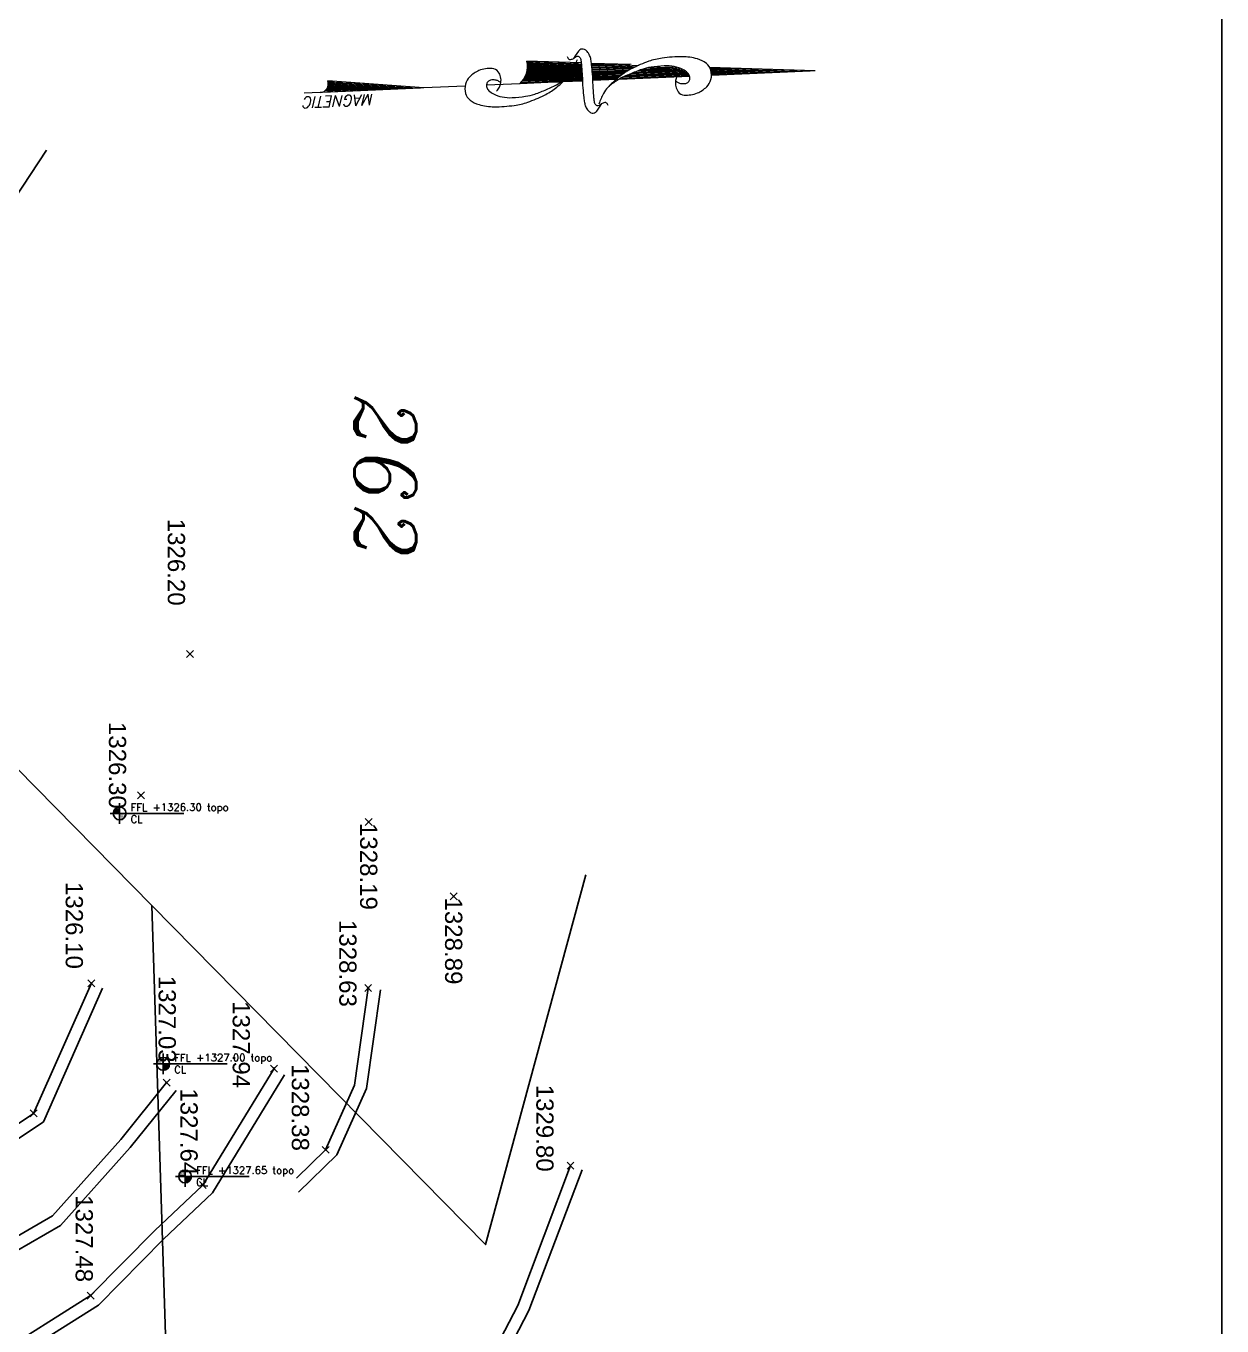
# Model space of a CAD drawing. Header units: centimetres. Extents: x 96271 to 179142, y 9855 to 112216.
# Drawn here: x 140598 to 143514, y 34986 to 38157 of the extents above; entities that cross this region are included whole.
import ezdxf
from ezdxf.enums import TextEntityAlignment as Align

# ---------------------------------------------------------------- set-up
doc = ezdxf.new("R2010")
doc.units = ezdxf.units.CM
doc.header["$LTSCALE"] = 100
doc.header["$MEASUREMENT"] = 0
doc.layers.get('0').update_dxf_attribs({"linetype": 'CONTINUOUS'})
for name, color, linetype in [('A-Otln-Lot Limit', 4, 'CONTINUOUS'), ('jal er', 5, 'CONTINUOUS'), ('LIM-1441', 7, 'CONTINUOUS'), ('NUMEROPARCELLE', 7, 'CONTINUOUS'), ('plan-elevation level', 7, 'CONTINUOUS'), ('V-NODE', 1, 'CONTINUOUS'), ('V-NODE-TEXT', 11, 'CONTINUOUS')]:
    doc.layers.add(name, color=color, linetype=linetype)
doc.layers.add('cadre', color=7, linetype='CONTINUOUS', lineweight=0)
doc.styles.add('I', font='ITALICC.SHX')
doc.styles.add('ROMAND', font='romand.shx', dxfattribs={"height": 10})
doc.styles.get("Standard").update_dxf_attribs({"font": 'arial.ttf'})
doc.styles.add('style', font='italicc.shx', dxfattribs={"height": 2})
pattern_1 = [(90, (894916.29, -703049.082), (14.2875, 7.14375), [0, -14.2875])]

# ---------------------------------------------------------------- blocks, each defined once
blk = doc.blocks.new('CL-FFL-PLAN')
at = {"layer": 'plan-elevation level'}
h = blk.add_hatch(dxfattribs=at)
h.set_pattern_fill('DOTS', color=232, scale=9, angle=90, style=0)
h.set_pattern_definition(pattern_1)
h.paths.add_polyline_path([(-1229, 207), (-1229, 50), (-1385, 50, -0.414214)])
h = blk.add_hatch(dxfattribs=at)
h.set_pattern_fill('DOTS', color=232, scale=9, angle=90, style=0)
h.set_pattern_definition(pattern_1)
h.paths.add_polyline_path([(-1229, 50), (-1072, 50, -0.414214), (-1229, -106)])
at = {"layer": 'plan-elevation level', "color": 7, "ltscale": 111}
for p, q in [((337, 50), (-1463, 50)), ((-1229, 301), (-1229, -200))]:
    blk.add_line(p, q, dxfattribs=at)
blk.add_circle((-1229, 50), 156, dxfattribs=at)
at = {"layer": 'plan-elevation level', "color": 111, "ltscale": 111, "style": 'ROMAND'}
for s, p in [('CL', (-960, -180)), ('FFL', (-960, 110))]:
    blk.add_text(s, height=180, dxfattribs=at).set_placement(p)
for tag, p in [('FFL', (-424, 113)), ('CL', (-417, -180))]:
    blk.add_attdef(tag, p, '', height=180, dxfattribs=at)
blk = doc.blocks.new('*X231')
for p, q in [((3076.61, 780.5), (3078.15, 780.5)), ((3076.62, 780.38), (3079.78, 780.38)), ((3076.62, 780.25), (3081.41, 780.25)), ((3076.63, 780.12), (3082.51, 780.12)), ((3076.63, 780), (3082.18, 780)), ((3076.64, 779.87), (3081.86, 779.87)), ((3076.64, 779.75), (3081.54, 779.75)), ((3076.65, 779.62), (3081.32, 779.62)), ((3076.65, 779.5), (3081.12, 779.5)), ((3076.66, 779.38), (3080.91, 779.38)), ((3076.66, 779.25), (3080.7, 779.25)), ((3076.67, 779.12), (3080.49, 779.12)), ((3076.67, 779), (3080.28, 779)), ((3076.68, 778.88), (3080.11, 778.88)), ((3076.68, 778.75), (3079.95, 778.75)), ((3076.69, 778.62), (3079.78, 778.62)), ((3076.69, 778.5), (3079.62, 778.5))]:
    blk.add_line(p, q)
blk = doc.blocks.new('*X232')
for p, q in [((3083.06, 779.62), (3087.25, 779.62)), ((3083.71, 779.75), (3086.79, 779.75)), ((3084.78, 779.88), (3085.13, 779.88)), ((3080.02, 778.5), (3088.76, 778.5)), ((3080.3, 778.62), (3088.68, 778.62)), ((3080.58, 778.75), (3088.59, 778.75)), ((3080.86, 778.88), (3088.51, 778.88)), ((3081.19, 779), (3088.42, 779)), ((3081.53, 779.12), (3088.28, 779.12)), ((3081.87, 779.25), (3088.06, 779.25)), ((3082.21, 779.38), (3087.85, 779.38)), ((3082.58, 779.5), (3087.64, 779.5))]:
    blk.add_line(p, q)
blk = doc.blocks.new('*X233')
for p, q in [((3091.38, 779.38), (3092.65, 779.38)), ((3091.4, 779.25), (3094.25, 779.25)), ((3091.43, 779.12), (3095.86, 779.12)), ((3091.46, 779), (3097.47, 779)), ((3091.49, 778.88), (3099.07, 778.88)), ((3091.5, 778.75), (3100.68, 778.75)), ((3091.52, 778.62), (3102.29, 778.62)), ((3091.53, 778.5), (3103.9, 778.5))]:
    blk.add_line(p, q)
blk = doc.blocks.new('*X234')
for p, q in [((3068.54, 781.25), (3068.54, 781.25)), ((3068.41, 779.62), (3075.37, 779.62)), ((3068.45, 779.75), (3075.36, 779.75)), ((3068.49, 779.88), (3075.35, 779.88)), ((3068.51, 780), (3075.35, 780)), ((3068.53, 780.12), (3075.34, 780.12)), ((3068.54, 781.12), (3070.15, 781.12)), ((3068.55, 781), (3071.75, 781)), ((3068.55, 780.88), (3073.36, 780.88)), ((3068.55, 780.25), (3075.33, 780.25)), ((3068.56, 780.75), (3074.97, 780.75)), ((3068.56, 780.62), (3075.3, 780.62)), ((3068.56, 780.5), (3075.31, 780.5)), ((3068.56, 780.38), (3075.32, 780.38)), ((3067.58, 778.5), (3072.76, 778.5)), ((3067.72, 778.62), (3072.95, 778.62)), ((3067.86, 778.75), (3073.15, 778.75)), ((3067.96, 778.88), (3073.34, 778.88)), ((3068.06, 779), (3075.37, 779)), ((3068.15, 779.12), (3075.37, 779.12)), ((3068.23, 779.25), (3075.37, 779.25)), ((3068.3, 779.37), (3075.37, 779.37)), ((3068.37, 779.5), (3075.37, 779.5)), ((3072.97, 778.5), (3075.36, 778.5)), ((3073.11, 778.62), (3075.36, 778.62)), ((3073.24, 778.75), (3075.37, 778.75)), ((3073.38, 778.88), (3075.37, 778.88))]:
    blk.add_line(p, q)
blk = doc.blocks.new('*X235')
for p, q in [((3043.57, 779.75), (3044.39, 779.75)), ((3043.59, 779.62), (3045.46, 779.62)), ((3042.85, 778.5), (3055.11, 778.5)), ((3043.11, 778.62), (3054.04, 778.62)), ((3043.27, 778.75), (3052.96, 778.75)), ((3043.38, 778.88), (3051.89, 778.88)), ((3043.46, 779), (3050.82, 779)), ((3043.52, 779.12), (3049.75, 779.12)), ((3043.56, 779.25), (3048.68, 779.25)), ((3043.58, 779.38), (3047.61, 779.38)), ((3043.59, 779.5), (3046.54, 779.5))]:
    blk.add_line(p, q)
blk = doc.blocks.new('*X236')
for p, q in [((3076.61, 780.5), (3078.15, 780.5)), ((3076.62, 780.38), (3079.78, 780.38)), ((3076.62, 780.25), (3081.41, 780.25)), ((3076.63, 780.12), (3082.51, 780.12)), ((3076.63, 780), (3082.18, 780)), ((3076.64, 779.87), (3081.86, 779.87)), ((3076.64, 779.75), (3081.54, 779.75)), ((3076.65, 779.62), (3081.32, 779.62)), ((3076.65, 779.5), (3081.12, 779.5)), ((3076.66, 779.38), (3080.91, 779.38)), ((3076.66, 779.25), (3080.7, 779.25)), ((3076.67, 779.12), (3080.49, 779.12)), ((3076.67, 779), (3080.28, 779)), ((3076.68, 778.88), (3080.11, 778.88)), ((3076.68, 778.75), (3079.95, 778.75)), ((3076.69, 778.62), (3079.78, 778.62)), ((3076.69, 778.5), (3079.62, 778.5))]:
    blk.add_line(p, q)
blk = doc.blocks.new('*X237')
for p, q in [((3083.06, 779.62), (3087.25, 779.62)), ((3083.71, 779.75), (3086.79, 779.75)), ((3084.78, 779.88), (3085.13, 779.88)), ((3080.02, 778.5), (3088.76, 778.5)), ((3080.3, 778.62), (3088.68, 778.62)), ((3080.58, 778.75), (3088.59, 778.75)), ((3080.86, 778.88), (3088.51, 778.88)), ((3081.19, 779), (3088.42, 779)), ((3081.53, 779.12), (3088.28, 779.12)), ((3081.87, 779.25), (3088.06, 779.25)), ((3082.21, 779.38), (3087.85, 779.38)), ((3082.58, 779.5), (3087.64, 779.5))]:
    blk.add_line(p, q)
blk = doc.blocks.new('*X238')
for p, q in [((3091.38, 779.38), (3092.65, 779.38)), ((3091.4, 779.25), (3094.25, 779.25)), ((3091.43, 779.12), (3095.86, 779.12)), ((3091.46, 779), (3097.47, 779)), ((3091.49, 778.88), (3099.07, 778.88)), ((3091.5, 778.75), (3100.68, 778.75)), ((3091.52, 778.62), (3102.29, 778.62)), ((3091.53, 778.5), (3103.9, 778.5))]:
    blk.add_line(p, q)
blk = doc.blocks.new('*X239')
for p, q in [((3068.54, 781.25), (3068.54, 781.25)), ((3068.41, 779.62), (3075.37, 779.62)), ((3068.45, 779.75), (3075.36, 779.75)), ((3068.49, 779.88), (3075.35, 779.88)), ((3068.51, 780), (3075.35, 780)), ((3068.53, 780.12), (3075.34, 780.12)), ((3068.54, 781.12), (3070.15, 781.12)), ((3068.55, 781), (3071.75, 781)), ((3068.55, 780.88), (3073.36, 780.88)), ((3068.55, 780.25), (3075.33, 780.25)), ((3068.56, 780.75), (3074.97, 780.75)), ((3068.56, 780.62), (3075.3, 780.62)), ((3068.56, 780.5), (3075.31, 780.5)), ((3068.56, 780.38), (3075.32, 780.38)), ((3067.58, 778.5), (3072.76, 778.5)), ((3067.72, 778.62), (3072.95, 778.62)), ((3067.86, 778.75), (3073.15, 778.75)), ((3067.96, 778.88), (3073.34, 778.88)), ((3068.06, 779), (3075.37, 779)), ((3068.15, 779.12), (3075.37, 779.12)), ((3068.23, 779.25), (3075.37, 779.25)), ((3068.3, 779.37), (3075.37, 779.37)), ((3068.37, 779.5), (3075.37, 779.5)), ((3072.97, 778.5), (3075.36, 778.5)), ((3073.11, 778.62), (3075.36, 778.62)), ((3073.24, 778.75), (3075.37, 778.75)), ((3073.38, 778.88), (3075.37, 778.88))]:
    blk.add_line(p, q)
blk = doc.blocks.new('*X240')
for p, q in [((3043.57, 779.75), (3044.39, 779.75)), ((3043.59, 779.62), (3045.46, 779.62)), ((3042.85, 778.5), (3055.11, 778.5)), ((3043.11, 778.62), (3054.04, 778.62)), ((3043.27, 778.75), (3052.96, 778.75)), ((3043.38, 778.88), (3051.89, 778.88)), ((3043.46, 779), (3050.82, 779)), ((3043.52, 779.12), (3049.75, 779.12)), ((3043.56, 779.25), (3048.68, 779.25)), ((3043.58, 779.38), (3047.61, 779.38)), ((3043.59, 779.5), (3046.54, 779.5))]:
    blk.add_line(p, q)
blk = doc.blocks.new('A$C5EE75B5F')
at = {"layer": 'cadre'}
for p, q in [((16.501, 66.038), (16.413, 63.464)), ((16.501, 66.038), (16.413, 63.464)), ((16.501, 66.038), (16.611, 63.509)), ((16.501, 66.038), (16.611, 63.509)), ((16.638, 62.978), (16.737, 60.62)), ((16.638, 62.978), (16.737, 60.62)), ((16.347, 61.549), (16.316, 60.574)), ((16.347, 61.549), (16.316, 60.574)), ((16.306, 60.328), (16.261, 59.006)), ((16.306, 60.328), (16.261, 59.006)), ((16.748, 60.36), (16.75, 60.327)), ((16.748, 60.36), (16.75, 60.327)), ((16.75, 60.327), (16.769, 59.884)), ((16.75, 60.327), (16.769, 59.884)), ((16.771, 59.839), (16.778, 59.686)), ((16.771, 59.839), (16.778, 59.686)), ((16.778, 59.686), (16.815, 58.835)), ((16.778, 59.686), (16.815, 58.835)), ((16.815, 58.835), (16.85, 58.025)), ((16.815, 58.835), (16.85, 58.025)), ((16.87, 57.503), (16.916, 56.499)), ((16.87, 57.503), (16.916, 56.499)), ((16.916, 56.499), (16.745, 54.152)), ((16.916, 56.499), (16.745, 54.152)), ((16.916, 56.499), (17.026, 53.969)), ((16.916, 56.499), (17.026, 53.969)), ((17.026, 53.969), (17.043, 53.58)), ((17.026, 53.969), (17.043, 53.58))]:
    blk.add_line(p, q, dxfattribs=at)
for points in [[(16.539, 62.737, 0.077736), (16.631, 62.67, 0.07962), (16.736, 62.635, 0.096266), (16.881, 62.639, 0.100752), (17.007, 62.696, 0.224486), (17.089, 62.844, 0.11255), (17.037, 63.167, 0.100563), (16.886, 63.394, 0.134878), (16.708, 63.496, 0.132719), (16.481, 63.493, 0.155229), (16.319, 63.385, 0.101616), (16.206, 63.165, 0.067278), (16.156, 62.797, 0.034332), (16.188, 62.306, 0.050354), (16.266, 61.979, 0.032541), (16.439, 61.572, 0.044988), (16.608, 61.301, 0.025546), (16.72, 61.167, 0.017117), (16.903, 60.982, 0.06565), (17.05, 60.877, 0.042468), (17.307, 60.766)], [(16.539, 62.737, 0.077736), (16.631, 62.67, 0.07962), (16.736, 62.635, 0.096266), (16.881, 62.639, 0.100752), (17.007, 62.696, 0.224486), (17.089, 62.844, 0.11255), (17.037, 63.167, 0.100563), (16.886, 63.394, 0.134878), (16.708, 63.496, 0.132719), (16.481, 63.493, 0.155229), (16.319, 63.385, 0.101616), (16.206, 63.165, 0.067278), (16.156, 62.797, 0.034332), (16.188, 62.306, 0.050354), (16.266, 61.979, 0.032541), (16.439, 61.572, 0.044988), (16.608, 61.301, 0.025546), (16.72, 61.167, 0.017117), (16.903, 60.982, 0.06565), (17.05, 60.877, 0.042468), (17.307, 60.766)], [(16.738, 62.635, 0.076919), (16.784, 62.698, 0.080527), (16.807, 62.77, 0.088695), (16.804, 62.883, 0.141897), (16.77, 62.947, 0.152973), (16.71, 62.979, 0.126446), (16.628, 62.975, 0.120122), (16.548, 62.926, 0.080483), (16.466, 62.812, 0.067361), (16.395, 62.603, 0.059891), (16.377, 62.356, 0.028199), (16.41, 62.035, 0.039094), (16.465, 61.809, 0.016831), (16.519, 61.662, 0.008651), (16.637, 61.38, 0.03625), (16.713, 61.239, 0.021578), (16.866, 61.018)], [(16.738, 62.635, 0.076919), (16.784, 62.698, 0.080527), (16.807, 62.77, 0.088695), (16.804, 62.883, 0.141897), (16.77, 62.947, 0.152973), (16.71, 62.979, 0.126446), (16.628, 62.975, 0.120122), (16.548, 62.926, 0.080483), (16.466, 62.812, 0.067361), (16.395, 62.603, 0.059891), (16.377, 62.356, 0.028199), (16.41, 62.035, 0.039094), (16.465, 61.809, 0.016831), (16.519, 61.662, 0.008651), (16.637, 61.38, 0.03625), (16.713, 61.239, 0.021578), (16.866, 61.018)], [(17.342, 60.989, 0.155222), (17.284, 60.952, 0.230745), (17.272, 60.906, 0.039788), (17.283, 60.867, 0.040789), (17.301, 60.83, 0.05365), (17.32, 60.803, -0.067543), (17.34, 60.776, -0.159888), (17.35, 60.723, -0.204389), (17.328, 60.687, -0.067398), (17.293, 60.668, -0.052215), (17.245, 60.656, -0.013577), (17.158, 60.645, -0.005027), (16.922, 60.625, -0.010776), (16.86, 60.622, -0.005653), (16.741, 60.62)], [(17.342, 60.989, 0.155222), (17.284, 60.952, 0.230745), (17.272, 60.906, 0.039788), (17.283, 60.867, 0.040789), (17.301, 60.83, 0.05365), (17.32, 60.803, -0.067543), (17.34, 60.776, -0.159888), (17.35, 60.723, -0.204389), (17.328, 60.687, -0.067398), (17.293, 60.668, -0.052215), (17.245, 60.656, -0.013577), (17.158, 60.645, -0.005027), (16.922, 60.625, -0.010776), (16.86, 60.622, -0.005653), (16.741, 60.62)], [(16.741, 60.62, 0.004821), (16.63, 60.614, 0.00885), (16.569, 60.61, 0.005772), (16.344, 60.586, 0.010588), (16.221, 60.569, 0.071206), (16.121, 60.538, 0.064975), (16.025, 60.476, 0.103615), (15.974, 60.411, 0.157116), (15.966, 60.357, 0.084448), (15.986, 60.299, 0.119022), (16.016, 60.267), (16.131, 60.19), (16.196, 60.146)], [(16.741, 60.62, 0.004821), (16.63, 60.614, 0.00885), (16.569, 60.61, 0.005772), (16.344, 60.586, 0.010588), (16.221, 60.569, 0.071206), (16.121, 60.538, 0.064975), (16.025, 60.476, 0.103615), (15.974, 60.411, 0.157116), (15.966, 60.357, 0.084448), (15.986, 60.299, 0.119022), (16.016, 60.267), (16.131, 60.19), (16.196, 60.146)], [(16.752, 60.362, 0.004821), (16.864, 60.368, 0.00885), (16.924, 60.372, 0.005772), (17.15, 60.396, 0.010588), (17.272, 60.413, 0.071206), (17.372, 60.444, 0.064975), (17.469, 60.506, 0.103615), (17.519, 60.571, 0.157116), (17.527, 60.625, 0.084448), (17.507, 60.683, 0.119022), (17.478, 60.715), (17.362, 60.792), (17.297, 60.836)], [(16.752, 60.362, 0.004821), (16.864, 60.368, 0.00885), (16.924, 60.372, 0.005772), (17.15, 60.396, 0.010588), (17.272, 60.413, 0.071206), (17.372, 60.444, 0.064975), (17.469, 60.506, 0.103615), (17.519, 60.571, 0.157116), (17.527, 60.625, 0.084448), (17.507, 60.683, 0.119022), (17.478, 60.715), (17.362, 60.792), (17.297, 60.836)], [(16.152, 59.994, 0.155222), (16.21, 60.03, 0.230745), (16.222, 60.076, 0.039788), (16.21, 60.115, 0.040789), (16.193, 60.152, 0.05365), (16.173, 60.179, -0.067543), (16.153, 60.206, -0.159888), (16.144, 60.259, -0.204389), (16.166, 60.295, -0.067398), (16.2, 60.314, -0.052215), (16.249, 60.327, -0.013577), (16.336, 60.337, -0.005027), (16.572, 60.357, -0.010776), (16.634, 60.36, -0.005653), (16.752, 60.362)], [(16.152, 59.994, 0.155222), (16.21, 60.03, 0.230745), (16.222, 60.076, 0.039788), (16.21, 60.115, 0.040789), (16.193, 60.152, 0.05365), (16.173, 60.179, -0.067543), (16.153, 60.206, -0.159888), (16.144, 60.259, -0.204389), (16.166, 60.295, -0.067398), (16.2, 60.314, -0.052215), (16.249, 60.327, -0.013577), (16.336, 60.337, -0.005027), (16.572, 60.357, -0.010776), (16.634, 60.36, -0.005653), (16.752, 60.362)], [(16.99, 58.27, 0.077736), (16.898, 58.338, 0.07962), (16.793, 58.373, 0.096266), (16.648, 58.369, 0.100752), (16.522, 58.312, 0.224486), (16.44, 58.163, 0.11255), (16.492, 57.841, 0.100563), (16.643, 57.614, 0.134878), (16.822, 57.512, 0.132719), (17.048, 57.515, 0.155229), (17.21, 57.623, 0.101616), (17.323, 57.843, 0.067278), (17.374, 58.211, 0.034332), (17.341, 58.702, 0.050354), (17.263, 59.029, 0.032541), (17.09, 59.436, 0.044988), (16.921, 59.707, 0.025546), (16.809, 59.841, 0.017117), (16.626, 60.025, 0.06565), (16.479, 60.131, 0.042468), (16.222, 60.242)], [(16.99, 58.27, 0.077736), (16.898, 58.338, 0.07962), (16.793, 58.373, 0.096266), (16.648, 58.369, 0.100752), (16.522, 58.312, 0.224486), (16.44, 58.163, 0.11255), (16.492, 57.841, 0.100563), (16.643, 57.614, 0.134878), (16.822, 57.512, 0.132719), (17.048, 57.515, 0.155229), (17.21, 57.623, 0.101616), (17.323, 57.843, 0.067278), (17.374, 58.211, 0.034332), (17.341, 58.702, 0.050354), (17.263, 59.029, 0.032541), (17.09, 59.436, 0.044988), (16.921, 59.707, 0.025546), (16.809, 59.841, 0.017117), (16.626, 60.025, 0.06565), (16.479, 60.131, 0.042468), (16.222, 60.242)], [(16.791, 58.373, 0.076919), (16.745, 58.31, 0.080527), (16.722, 58.238, 0.088695), (16.726, 58.125, 0.141897), (16.759, 58.061, 0.152973), (16.819, 58.029, 0.126446), (16.901, 58.033, 0.120122), (16.982, 58.082, 0.080483), (17.063, 58.196, 0.067361), (17.134, 58.405, 0.059891), (17.152, 58.652, 0.028199), (17.119, 58.973, 0.039094), (17.064, 59.199, 0.016831), (17.011, 59.346, 0.008651), (16.892, 59.627, 0.03625), (16.817, 59.769, 0.021578), (16.664, 59.989)], [(16.791, 58.373, 0.076919), (16.745, 58.31, 0.080527), (16.722, 58.238, 0.088695), (16.726, 58.125, 0.141897), (16.759, 58.061, 0.152973), (16.819, 58.029, 0.126446), (16.901, 58.033, 0.120122), (16.982, 58.082, 0.080483), (17.063, 58.196, 0.067361), (17.134, 58.405, 0.059891), (17.152, 58.652, 0.028199), (17.119, 58.973, 0.039094), (17.064, 59.199, 0.016831), (17.011, 59.346, 0.008651), (16.892, 59.627, 0.03625), (16.817, 59.769, 0.021578), (16.664, 59.989)]]:
    blk.add_lwpolyline(points, format="xyb", dxfattribs=at)
for centre, radius, start, end in [((16.389, 58.444), 0.579, 42.6286, 102.7539), ((16.389, 58.444), 0.579, 42.6286, 102.7539), ((16.819, 53.96), 0.208, 2.5505, 110.6788), ((16.819, 53.96), 0.208, 2.5505, 110.6788)]:
    blk.add_arc(centre, radius, start, end, dxfattribs=at)
at = {"layer": 'jal er', "flags": 128}
for points, elevation in [([(68.111, 27.26), (66.112, 29.92), (64.093, 32.099), (61.839, 35.447), (60.321, 38.441), (58.54, 42.08), (56.872, 50.319), (54.824, 53.336), (52.201, 55.448), (50.113, 57.149), (48.368, 58.215), (46.738, 59.059), (43.305, 60.353)], 1331.25), ([(67.871, 27.08), (65.881, 29.728), (63.857, 31.912), (61.58, 35.295), (60.052, 38.307), (58.254, 41.983), (56.59, 50.2), (54.601, 53.131), (52.012, 55.215), (49.939, 56.904), (48.221, 57.954), (46.616, 58.785), (43.199, 60.072)], 1331.25), ([(38.911, 55.436), (41.323, 55.097), (42.939, 54.374)], 1328.633), ([(38.869, 55.139), (41.239, 54.806), (42.816, 54.1)], 1328.633), ([(43.849, 53.439), (42.939, 54.374)], 1328.99), ([(42.816, 54.1), (43.509, 53.389)], 1328.376), ([(54.521, 31.66), (52.343, 35.123), (51.971, 37.217), (51.118, 39.782), (49.974, 42.481), (48.124, 46.144), (46.605, 48.562), (44.994, 50.148), (43.868, 51.343), (40.99, 53.1)], 1327.23), ([(54.267, 31.5), (52.058, 35.013), (51.679, 37.143), (50.837, 39.676), (49.702, 42.355), (47.862, 45.996), (46.37, 48.373), (44.78, 49.938), (43.677, 51.108), (40.834, 52.844)], 1327.23), ([(41.366, 50.458), (42.761, 49.336), (44.661, 47.635), (46.143, 45.071), (47.434, 42.54), (48.378, 40.4)], 1327.03), ([(41.178, 50.224), (42.567, 49.107), (44.425, 47.444), (45.879, 44.928), (47.163, 42.411), (48.104, 40.279)], 1327.03), ([(38.874, 48.665), (42.13, 47.222), (43.858, 44.642), (45.313, 42.194), (46.428, 39.796), (47.25, 38.154), (48.691, 36.526), (49.903, 35.122), (50.573, 34.183), (51.171, 32.358)], 1326.096), ([(38.752, 48.391), (41.929, 46.983), (43.604, 44.482), (45.047, 42.054), (46.158, 39.666), (46.999, 37.985), (48.465, 36.329), (49.667, 34.937), (50.302, 34.046), (50.886, 32.265)], 1326.096)]:
    blk.add_lwpolyline(points, dxfattribs=dict(at, elevation=elevation))
at = {"layer": 'LIM-1441', "color": 1, "elevation": 1345.562}
for points in [[(36.854, 49.863), (45.126, 58.003), (36.108, 60.449)], [(36.854, 49.863), (88.453, 51.506), (88.422, 39.625), (92.101, 23.471), (93.457, 17.516), (93.028, 12.883), (92.182, 10.475), (30.787, 11.689), (29.771, 13.243), (24.777, 18.653), (24.929, 24.436), (25.298, 31.574), (25.57, 38.291), (24.799, 43.04), (29.206, 42.338), (36.853, 49.863)], [(24.7, 43.168), (18.432, 47.294)]]:
    blk.add_lwpolyline(points, dxfattribs=at)
at = {"layer": 'V-NODE', "color": 7, "lineweight": -2}
for p, q in [((43.114, 59.987, 1329.797), (43.284, 60.157, 1329.797)), ((43.114, 60.157, 1329.797), (43.284, 59.987, 1329.797)), ((36.549, 57.136, 1330.563), (36.719, 57.306, 1330.563)), ((36.549, 57.306, 1330.563), (36.719, 57.136, 1330.563)), ((36.617, 57.204, 1328.888), (36.651, 57.238, 1328.888)), ((36.617, 57.238, 1328.888), (36.651, 57.204, 1328.888)), ((34.732, 55.064, 1329.869), (34.902, 55.234, 1329.869)), ((34.732, 55.234, 1329.869), (34.902, 55.064, 1329.869)), ((38.784, 55.054, 1330.308), (38.954, 55.224, 1330.308)), ((38.784, 55.224, 1330.308), (38.954, 55.054, 1330.308)), ((34.8, 55.132, 1328.194), (34.834, 55.166, 1328.194)), ((34.8, 55.166, 1328.194), (34.834, 55.132, 1328.194)), ((38.852, 55.122, 1328.633), (38.886, 55.156, 1328.633)), ((38.852, 55.156, 1328.633), (38.886, 55.122, 1328.633)), ((42.731, 54.015, 1330.051), (42.901, 54.185, 1330.051)), ((42.731, 54.185, 1330.051), (42.901, 54.015, 1330.051)), ((42.799, 54.083, 1328.376), (42.833, 54.117, 1328.376)), ((42.799, 54.117, 1328.376), (42.833, 54.083, 1328.376)), ((40.749, 52.759, 1328.905), (40.919, 52.929, 1328.905)), ((40.749, 52.929, 1328.905), (40.919, 52.759, 1328.905)), ((40.817, 52.827, 1327.944), (40.851, 52.861, 1327.944)), ((40.817, 52.861, 1327.944), (40.851, 52.827, 1327.944)), ((43.592, 51.023, 1328.905), (43.762, 51.193, 1328.905)), ((43.592, 51.193, 1328.905), (43.762, 51.023, 1328.905)), ((43.66, 51.091, 1327.641), (43.694, 51.125, 1327.641)), ((43.66, 51.125, 1327.641), (43.694, 51.091, 1327.641)), ((30.637, 50.711, 1327.877), (30.807, 50.881, 1327.877)), ((30.637, 50.881, 1327.877), (30.807, 50.711, 1327.877)), ((30.705, 50.779, 1326.202), (30.739, 50.813, 1326.202)), ((30.705, 50.813, 1326.202), (30.739, 50.779, 1326.202)), ((41.093, 50.139, 1328.705), (41.263, 50.309, 1328.705)), ((41.093, 50.309, 1328.705), (41.263, 50.139, 1328.705)), ((41.161, 50.207, 1327.03), (41.195, 50.241, 1327.03)), ((41.161, 50.241, 1327.03), (41.195, 50.207, 1327.03)), ((34.085, 49.514, 1327.973), (34.255, 49.684, 1327.973)), ((34.085, 49.684, 1327.973), (34.255, 49.514, 1327.973)), ((34.153, 49.582, 1326.298), (34.187, 49.616, 1326.298)), ((34.153, 49.616, 1326.298), (34.187, 49.582, 1326.298)), ((38.667, 48.306, 1327.771), (38.837, 48.476, 1327.771)), ((38.667, 48.476, 1327.771), (38.837, 48.306, 1327.771)), ((38.735, 48.374, 1326.096), (38.769, 48.408, 1326.096)), ((38.735, 48.408, 1326.096), (38.769, 48.374, 1326.096)), ((38.735, 48.374, 1326.096), (38.769, 48.408, 1326.096)), ((38.735, 48.408, 1326.096), (38.769, 48.374, 1326.096)), ((46.285, 48.288, 1328.905), (46.455, 48.458, 1328.905)), ((46.285, 48.458, 1328.905), (46.455, 48.288, 1328.905)), ((46.353, 48.356, 1327.476), (46.387, 48.39, 1327.476)), ((46.353, 48.39, 1327.476), (46.387, 48.356, 1327.476)), ((41.844, 46.898, 1327.631), (42.014, 47.068, 1327.631)), ((41.844, 47.068, 1327.631), (42.014, 46.898, 1327.631)), ((41.912, 46.966, 1325.956), (41.946, 47, 1325.956)), ((41.912, 47, 1325.956), (41.946, 46.966, 1325.956)), ((41.912, 46.966, 1325.956), (41.946, 47, 1325.956)), ((41.912, 47, 1325.956), (41.946, 46.966, 1325.956))]:
    blk.add_line(p, q, dxfattribs=at)
at = {"layer": 'cadre', "xscale": 0.1948458197028368, "yscale": 0.1948458197028368, "zscale": 0.1948458197028368, "rotation": 92.48916821822678}
for name in ['*X233', '*X238', '*X232', '*X237', '*X231', '*X236', '*X234', '*X239', '*X235', '*X240']:
    blk.add_blockref(name, (194.308, -531.708), dxfattribs=at)
at = {"layer": 'cadre', "style": 'I', "flags": 4}
blk.add_attdef('NORD', text='', height=0.27, rotation=272.4891, dxfattribs=at).set_placement((17.235, 54.422), align=Align.MIDDLE)
blk.add_attdef('NORD', text='', height=0.27, rotation=272.4891, dxfattribs=at).set_placement((17.235, 54.422), align=Align.MIDDLE)
at = {"layer": 'NUMEROPARCELLE', "style": 'style'}
blk.add_text('262', height=1.5, rotation=0.1254, dxfattribs=at).set_placement((24.401, 54.804, 1345.562))
at = {"layer": 'V-NODE-TEXT', "color": 3, "linetype": 'ByBlock'}
blk.add_text('1326.10', height=0.42, dxfattribs=at).set_placement((36.283, 47.765))
at = {"layer": 'V-NODE-TEXT', "color": 3, "linetype": 'ByBlock', "char_height": 0.42, "attachment_point": 4}
for s, insert in [('1329.80', (41.228, 59.446, -5319.188)), ('1328.89', (36.661, 57.221)), ('1328.19', (34.844, 55.149)), ('1328.63', (37.209, 54.642)), ('1328.38', (40.723, 53.484)), ('1327.94', (39.19, 52.043)), ('1327.64', (41.317, 50.77)), ('1326.20', (27.423, 50.461)), ('1327.03', (38.569, 50.237)), ('1326.30', (32.379, 49.025)), ('1327.48', (43.922, 48.214))]:
    blk.add_mtext(s, dxfattribs=dict(at, insert=insert))

msp = doc.modelspace()

# ---------------------------------------------------------------- linework, layer by layer
msp.add_lwpolyline([(134779.288, 108490.758), (143513.832, 108490.758), (143513.832, 28763.194), (134779.288, 28763.194)], close=True)
at = {"layer": 'A-Otln-Lot Limit'}
msp.add_lwpolyline([(136965.712, 30479.123), (137206.535, 30394.564), (137669.865, 30351.712), (139880.741, 30855.19), (141068.865, 30851.94), (140904.471, 36012.018), (140151.894, 36776.773), (140222.083, 37217.518), (139747.22, 37140.456), (139010.375, 37171.007), (138361.687, 37204.5), (137783.533, 37219.682), (137242.113, 36719.747), (137087.264, 36618.541), (136965.712, 30479.08)], dxfattribs=at)

# ---------------------------------------------------------------- block references
ref = msp.add_blockref('A$C5EE75B5F', (135918.237, 39697.375, -134556.2), dxfattribs=dict(xscale=100, yscale=100, zscale=100, rotation=270.0000000000001))
ref.add_attrib('NORD', 'MAGNETIC', dxfattribs={"layer": 'cadre', "height": 27, "rotation": 182.489134, "style": 'I'}).set_placement((141360.472, 37973.882, -134556.2), align=Align.MIDDLE)
ref.add_attrib('NORD', 'MAGNETIC', dxfattribs={"layer": 'cadre', "height": 27, "rotation": 182.489134, "style": 'I'}).set_placement((141360.472, 37973.882, -134556.2), align=Align.MIDDLE)
at = {"layer": 'plan-elevation level'}
ref = msp.add_blockref('CL-FFL-PLAN', (140948.878, 36231.162), dxfattribs=dict(at, xscale=0.09982510700227937, yscale=0.09982510700227937, zscale=0.09982510700227937))
ref.add_attrib('FFL', '+1326.30 topo', (140906.555, 36242.394), dxfattribs={"layer": '0', "color": 111, "ltscale": 111, "height": 17.96852, "style": 'ROMAND'})
ref = msp.add_blockref('CL-FFL-PLAN', (141055.104, 35620.434), dxfattribs=dict(at, xscale=0.09982510700227937, yscale=0.09982510700227937, zscale=0.09982510700227937))
ref.add_attrib('FFL', '+1327.00 topo', (141012.781, 35631.667), dxfattribs={"layer": '0', "color": 111, "ltscale": 111, "height": 17.96852, "style": 'ROMAND'})
ref = msp.add_blockref('CL-FFL-PLAN', (141108.423, 35345.792), dxfattribs=dict(at, xscale=0.09982510700227937, yscale=0.09982510700227937, zscale=0.09982510700227937))
ref.add_attrib('FFL', '+1327.65 topo', (141066.1, 35357.025), dxfattribs={"layer": '0', "color": 111, "ltscale": 111, "height": 17.96852, "style": 'ROMAND'})

doc.saveas('drawing.dxf')
